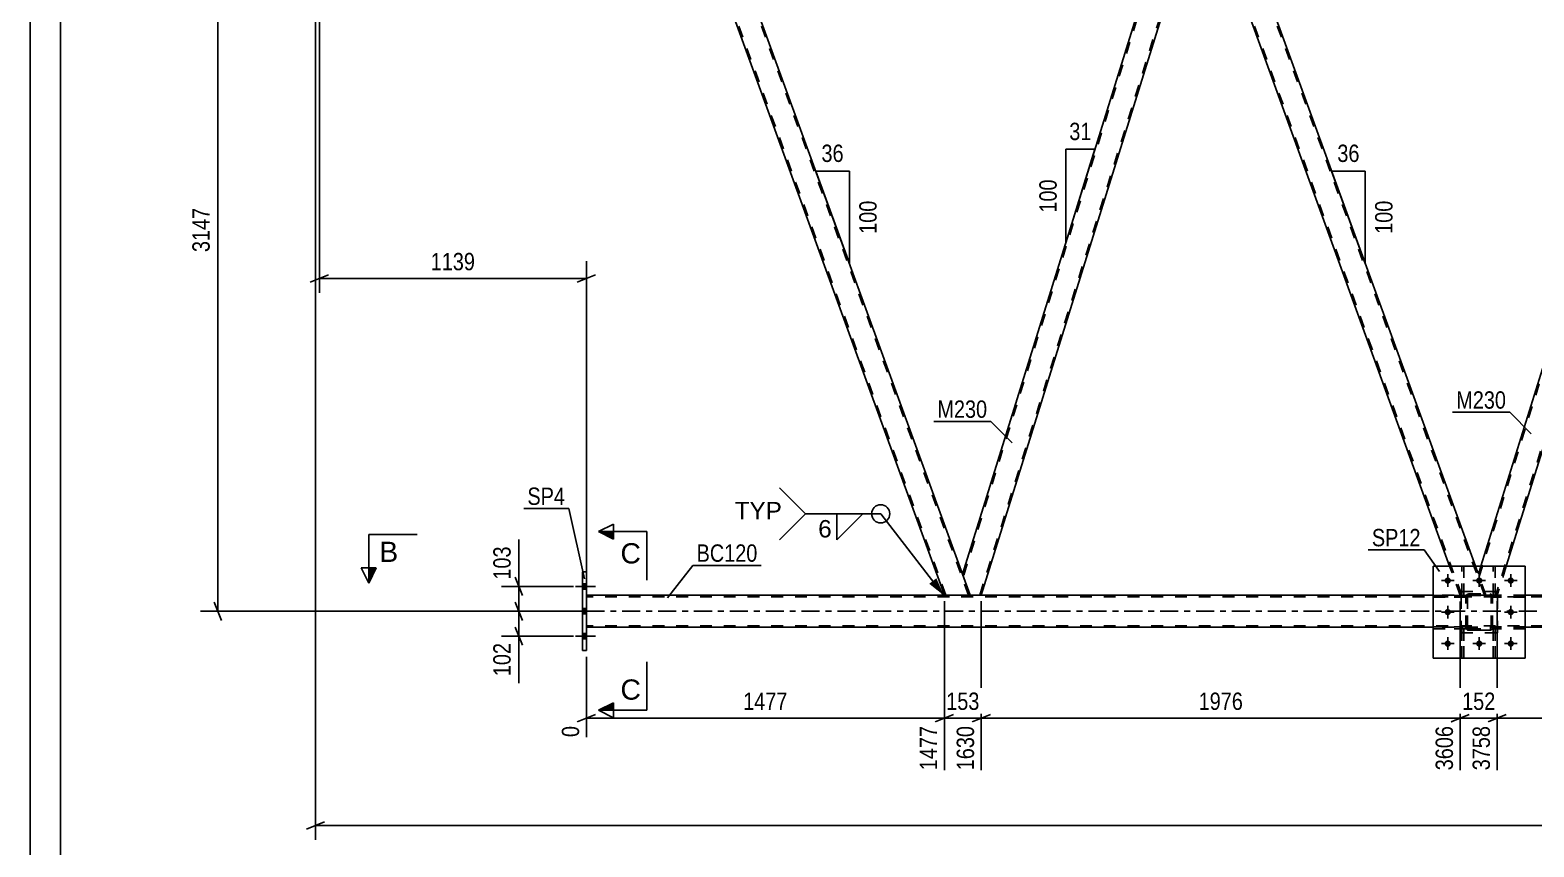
# Model space of a CAD drawing. Header units: millimetres. Extents: x 0 to 841, y 0 to 594.
# Drawn here: x 0 to 248.2, y 302.8 to 437.6 of the extents above; entities that cross this region are included whole.
import ezdxf

# ---------------------------------------------------------------- set-up
doc = ezdxf.new("R2010")
doc.units = ezdxf.units.MM
doc.linetypes.add('DXK_LINE_DOT2', pattern=[3.9198, 1.9599, -1.9599])
doc.linetypes.add('DXK_LINE_DOT3', pattern=[5.9187, 2.979, -0.9799, 0.9799, -0.9799])
doc.styles.add('Arial', font='ARIAL.TTF', dxfattribs={"height": 0.2})
doc.styles.add('Arial Narrow', font='ARIALN.TTF', dxfattribs={"height": 0.2})

# ---------------------------------------------------------------- blocks, each defined once
blk = doc.blocks.new('Unknown-405118308-1133')
at = {"color": 5, "linetype": 'Continuous'}
for p, q in [((0, 594), (0, 0)), ((5, 589), (5, 5))]:
    blk.add_line(p, q, dxfattribs=at)
blk = doc.blocks.new('Bolt-405118308-2838 - 2836')
at = {"color": 1, "linetype": 'Continuous'}
for p, q in [((233.97, 347.76), (233.97, 347.07)), ((239.17, 347.76), (239.17, 347.07)), ((244.37, 347.76), (244.37, 347.07)), ((232.93, 346.72), (233.62, 346.72)), ((233.97, 345.68), (233.97, 346.37)), ((235.01, 346.72), (234.31, 346.72)), ((238.13, 346.72), (238.82, 346.72)), ((239.17, 345.68), (239.17, 346.37)), ((240.21, 346.72), (239.51, 346.72)), ((243.33, 346.72), (244.02, 346.72)), ((244.37, 345.68), (244.37, 346.37)), ((245.41, 346.72), (244.71, 346.72)), ((233.97, 342.56), (233.97, 341.87)), ((244.37, 342.56), (244.37, 341.87)), ((232.93, 341.52), (233.62, 341.52)), ((233.97, 340.48), (233.97, 341.17)), ((235.01, 341.52), (234.31, 341.52)), ((243.33, 341.52), (244.02, 341.52)), ((244.37, 340.48), (244.37, 341.17)), ((245.41, 341.52), (244.71, 341.52)), ((232.93, 336.32), (233.62, 336.32)), ((233.97, 337.36), (233.97, 336.67)), ((233.97, 335.28), (233.97, 335.97)), ((235.01, 336.32), (234.31, 336.32)), ((238.13, 336.32), (238.82, 336.32)), ((239.17, 337.36), (239.17, 336.67)), ((239.17, 335.28), (239.17, 335.97)), ((240.21, 336.32), (239.51, 336.32)), ((243.33, 336.32), (244.02, 336.32)), ((244.37, 337.36), (244.37, 336.67)), ((244.37, 335.28), (244.37, 335.97)), ((245.41, 336.32), (244.71, 336.32))]:
    blk.add_line(p, q, dxfattribs=at)
blk = doc.blocks.new('Part-405118308-2967 - 2836')
at = {"color": 2, "linetype": 'Continuous'}
for p, q in [((91.17, 348.16), (91.17, 348.16)), ((91.17, 348.16), (91.81, 348.16)), ((91.17, 348.16), (91.17, 335.16)), ((91.81, 348.16), (91.81, 348.16)), ((91.81, 335.16), (91.81, 348.16)), ((91.17, 335.16), (91.17, 335.16)), ((91.17, 335.16), (91.81, 335.16)), ((91.81, 335.16), (91.81, 335.16))]:
    blk.add_line(p, q, dxfattribs=at)
at = {"color": 7, "linetype": 'DXK_LINE_DOT2'}
for p, q in [((91.17, 348.16), (91.81, 348.16)), ((91.17, 335.16), (91.81, 335.16))]:
    blk.add_line(p, q, dxfattribs=at)
blk = doc.blocks.new('Bolt-405118308-2841 - 2836')
at = {"linetype": 'Continuous'}
for points in [[(91.81, 345.32), (91.81, 346.2), (91.17, 346.2), (91.17, 345.32)], [(91.81, 345.32), (91.81, 346.2), (91.17, 346.2), (91.17, 345.32)], [(91.81, 345.32), (91.81, 346.2), (91.17, 346.2), (91.17, 345.32)], [(91.81, 341.22), (91.81, 342.1), (91.17, 342.1), (91.17, 341.22)], [(91.81, 341.22), (91.81, 342.1), (91.17, 342.1), (91.17, 341.22)], [(91.81, 337.12), (91.81, 338), (91.17, 338), (91.17, 337.12)], [(91.81, 337.12), (91.81, 338), (91.17, 338), (91.17, 337.12)], [(91.81, 337.12), (91.81, 338), (91.17, 338), (91.17, 337.12)]]:
    blk.add_hatch(color=1, dxfattribs=at).paths.add_polyline_path(points)
at = {"color": 1, "linetype": 'Continuous'}
for p, q in [((90.01, 345.76), (93.33, 345.76)), ((90.01, 345.76), (93.33, 345.76)), ((90.01, 345.76), (93.33, 345.76)), ((91.17, 346.2), (91.81, 346.2)), ((91.17, 346.2), (91.81, 346.2)), ((91.17, 346.2), (91.81, 346.2)), ((91.17, 345.32), (91.81, 345.32)), ((91.17, 345.32), (91.81, 345.32)), ((91.17, 345.32), (91.81, 345.32)), ((90.01, 341.66), (93.33, 341.66)), ((90.01, 341.66), (93.33, 341.66)), ((91.17, 342.1), (91.81, 342.1)), ((91.17, 342.1), (91.81, 342.1)), ((91.17, 341.22), (91.81, 341.22)), ((91.17, 341.22), (91.81, 341.22)), ((90.01, 337.56), (93.33, 337.56)), ((90.01, 337.56), (93.33, 337.56)), ((90.01, 337.56), (93.33, 337.56)), ((91.17, 338), (91.81, 338)), ((91.17, 338), (91.81, 338)), ((91.17, 338), (91.81, 338)), ((91.17, 337.12), (91.81, 337.12)), ((91.17, 337.12), (91.81, 337.12)), ((91.17, 337.12), (91.81, 337.12))]:
    blk.add_line(p, q, dxfattribs=at)
blk = doc.blocks.new('Part-405118308-2859 - 2836')
at = {"color": 7, "linetype": 'DXK_LINE_DOT2'}
for p, q in [((241.49, 333.92), (241.49, 338.76)), ((241.81, 338.76), (241.49, 338.76)), ((241.49, 338.16), (241.81, 338.16)), ((241.81, 338.76), (241.81, 333.92)), ((241.81, 333.92), (241.49, 333.92))]:
    blk.add_line(p, q, dxfattribs=at)
blk = doc.blocks.new('Part-405118308-2952 - 2836')
at = {"color": 7, "linetype": 'DXK_LINE_DOT2'}
for p, q in [((236.17, 338.12), (236.17, 344.92)), ((236.17, 344.92), (242.17, 344.92)), ((242.17, 338.12), (242.17, 344.92)), ((236.17, 338.12), (242.17, 338.12))]:
    blk.add_line(p, q, dxfattribs=at)
blk = doc.blocks.new('Bolt-405118308-2889 - 2836')
at = {"linetype": 'Continuous'}
for points in [[(234.49, 346.72, -1), (233.45, 346.72, -1)], [(239.69, 346.72, -1), (238.65, 346.72, -1)], [(244.89, 346.72, -1), (243.85, 346.72, -1)], [(234.49, 341.52, -1), (233.45, 341.52, -1)], [(244.89, 341.52, -1), (243.85, 341.52, -1)], [(234.49, 336.32, -1), (233.45, 336.32, -1)], [(239.69, 336.32, -1), (238.65, 336.32, -1)], [(244.89, 336.32, -1), (243.85, 336.32, -1)]]:
    blk.add_hatch(color=1, dxfattribs=at).paths.add_polyline_path(points)
at = {"color": 1, "linetype": 'Continuous'}
for p, q in [((233.97, 347.76), (233.97, 345.68)), ((239.17, 347.76), (239.17, 345.68)), ((244.37, 347.76), (244.37, 345.68)), ((235.01, 346.72), (232.93, 346.72)), ((240.21, 346.72), (238.13, 346.72)), ((245.41, 346.72), (243.33, 346.72)), ((233.97, 342.56), (233.97, 340.48)), ((244.37, 342.56), (244.37, 340.48)), ((235.01, 341.52), (232.93, 341.52)), ((245.41, 341.52), (243.33, 341.52)), ((235.01, 336.32), (232.93, 336.32)), ((233.97, 337.36), (233.97, 335.28)), ((240.21, 336.32), (238.13, 336.32)), ((239.17, 337.36), (239.17, 335.28)), ((245.41, 336.32), (243.33, 336.32)), ((244.37, 337.36), (244.37, 335.28))]:
    blk.add_line(p, q, dxfattribs=at)
blk = doc.blocks.new('Part-405118308-2894 - 2836')
at = {"color": 2, "linetype": 'Continuous'}
for p, q in [((231.57, 344.3), (91.81, 344.3)), ((486.98, 344.3), (246.77, 344.3)), ((231.57, 339.02), (91.81, 339.02)), ((486.98, 339.02), (246.77, 339.02))]:
    blk.add_line(p, q, dxfattribs=at)
at = {"color": 7, "linetype": 'DXK_LINE_DOT2'}
for p, q in [((91.81, 339.02), (91.81, 344.3)), ((771.05, 344.06), (91.81, 344.06)), ((246.77, 344.3), (231.57, 344.3)), ((771.05, 339.26), (91.81, 339.26)), ((246.77, 339.02), (231.57, 339.02))]:
    blk.add_line(p, q, dxfattribs=at)
at = {"color": 7, "linetype": 'DXK_LINE_DOT3'}
blk.add_line((91.81, 341.66), (771.05, 341.66), dxfattribs=at)
blk = doc.blocks.new('Part-405118308-2929 - 2836')
at = {"color": 7, "linetype": 'DXK_LINE_DOT2'}
for p, q in [((239.16, 347.4), (275.97, 465.52)), ((278.45, 461.64), (241.88, 344.3)), ((239.44, 349.12), (239.02, 347.77)), ((240.28, 344.3), (239.02, 347.77)), ((243.63, 349.12), (242.13, 344.3)), ((242.13, 344.3), (240.28, 344.3))]:
    blk.add_line(p, q, dxfattribs=at)
at = {"color": 2, "linetype": 'Continuous'}
for p, q in [((275.72, 465.52), (239.44, 349.12)), ((277.04, 465.52), (275.72, 465.52)), ((277.04, 465.52), (278.59, 461.27)), ((278.59, 461.27), (243.63, 349.12))]:
    blk.add_line(p, q, dxfattribs=at)
blk = doc.blocks.new('Part-405118308-2934 - 2836')
at = {"color": 2, "linetype": 'Continuous'}
for p, q in [((195.65, 465.52), (191.91, 465.52)), ((196.16, 465.52), (195.65, 465.52)), ((238.53, 349.12), (196.16, 465.52)), ((234.27, 349.12), (193.45, 461.27))]:
    blk.add_line(p, q, dxfattribs=at)
at = {"color": 7, "linetype": 'DXK_LINE_DOT2'}
for p, q in [((193.45, 461.27), (191.91, 465.52)), ((236.28, 344.3), (192.16, 465.52)), ((240.03, 344.3), (195.91, 465.52)), ((236.03, 344.3), (234.27, 349.12)), ((240.28, 344.3), (238.53, 349.12)), ((240.28, 344.3), (236.03, 344.3))]:
    blk.add_line(p, q, dxfattribs=at)
blk = doc.blocks.new('Part-405118308-2939 - 2836')
at = {"color": 2, "linetype": 'Continuous'}
for p, q in [((190.59, 465.52), (153.89, 347.77)), ((191.91, 465.52), (190.59, 465.52)), ((191.91, 465.52), (193.45, 461.27)), ((193.45, 461.27), (156.99, 344.3)), ((155.15, 344.3), (153.89, 347.77))]:
    blk.add_line(p, q, dxfattribs=at)
at = {"color": 7, "linetype": 'DXK_LINE_DOT2'}
for p, q in [((190.84, 465.52), (154.02, 347.4)), ((156.74, 344.3), (193.32, 461.64)), ((156.99, 344.3), (155.15, 344.3))]:
    blk.add_line(p, q, dxfattribs=at)
blk = doc.blocks.new('Part-405118308-3023 - 2836')
at = {"color": 7, "linetype": 'DXK_LINE_DOT2'}
for p, q in [((236.61, 338.76), (236.29, 338.76)), ((236.29, 338.76), (236.29, 333.92)), ((236.29, 338.16), (236.61, 338.16)), ((236.61, 333.92), (236.61, 338.76)), ((236.29, 333.92), (236.61, 333.92))]:
    blk.add_line(p, q, dxfattribs=at)
blk = doc.blocks.new('Part-405118308-3029 - 2836')
at = {"color": 2, "linetype": 'Continuous'}
for p, q in [((246.77, 349.12), (231.57, 349.12)), ((231.57, 333.92), (231.57, 349.12)), ((246.77, 333.92), (246.77, 349.12)), ((246.77, 333.92), (231.57, 333.92))]:
    blk.add_line(p, q, dxfattribs=at)
blk = doc.blocks.new('Part-405118308-3030 - 2836')
at = {"color": 7, "linetype": 'DXK_LINE_DOT2'}
for p, q in [((231.57, 349.12), (246.77, 349.12)), ((231.57, 349.12), (231.57, 333.92)), ((246.77, 349.12), (246.77, 333.92)), ((231.57, 333.92), (246.77, 333.92))]:
    blk.add_line(p, q, dxfattribs=at)
blk = doc.blocks.new('Part-405118308-3031 - 2836')
at = {"color": 7, "linetype": 'DXK_LINE_DOT2'}
for p, q in [((236.97, 344.04), (237, 344.23)), ((237, 344.23), (236.97, 344.04)), ((236.97, 339), (236.97, 344.04)), ((236.97, 344.04), (236.97, 344.04)), ((236.97, 339), (236.97, 344.04)), ((237.21, 344.04), (237.23, 344.13)), ((237.21, 344.04), (237.23, 344.13)), ((237.21, 339), (237.21, 344.04)), ((237.21, 344.04), (237.21, 344.04)), ((237.21, 344.04), (237.21, 339)), ((237.23, 344.13), (237.28, 344.21)), ((237.26, 344.49), (237.45, 344.52)), ((237.45, 344.52), (237.26, 344.49)), ((237.36, 344.26), (237.28, 344.21)), ((237.36, 344.26), (237.45, 344.28)), ((237.36, 344.26), (237.45, 344.28)), ((237.45, 344.52), (240.89, 344.52)), ((237.45, 344.52), (237.45, 344.52)), ((237.45, 344.52), (240.89, 344.52)), ((237.45, 344.28), (240.89, 344.28)), ((237.45, 344.28), (237.45, 344.28)), ((237.45, 344.28), (240.89, 344.28)), ((240.89, 344.52), (240.89, 344.52)), ((240.89, 344.52), (241.07, 344.49)), ((241.07, 344.49), (240.89, 344.52)), ((240.89, 344.28), (240.89, 344.28)), ((240.89, 344.28), (240.98, 344.26)), ((240.98, 344.26), (240.89, 344.28)), ((240.98, 344.26), (241.06, 344.21)), ((241.06, 344.21), (240.98, 344.26)), ((241.06, 344.21), (241.11, 344.13)), ((241.11, 344.13), (241.06, 344.21)), ((241.11, 344.13), (241.13, 344.04)), ((241.13, 344.04), (241.11, 344.13)), ((241.13, 339), (241.13, 344.04)), ((241.13, 344.04), (241.13, 344.04)), ((241.13, 339), (241.13, 344.04)), ((241.33, 344.23), (241.37, 344.04)), ((241.37, 344.04), (241.33, 344.23)), ((241.37, 339), (241.37, 344.04)), ((241.37, 344.04), (241.37, 344.04)), ((241.37, 339), (241.37, 344.04)), ((236.97, 339), (236.97, 339)), ((237, 338.82), (236.97, 339)), ((236.97, 339), (237, 338.82)), ((237.21, 339), (237.21, 339)), ((237.23, 338.91), (237.21, 339)), ((237.21, 339), (237.23, 338.91)), ((237.28, 338.83), (237.23, 338.91)), ((237.23, 338.91), (237.28, 338.83)), ((237.45, 338.52), (237.26, 338.56)), ((237.26, 338.56), (237.45, 338.52)), ((237.36, 338.78), (237.28, 338.83)), ((237.28, 338.83), (237.36, 338.78)), ((237.45, 338.76), (237.36, 338.78)), ((237.36, 338.78), (237.45, 338.76)), ((237.45, 338.76), (240.89, 338.76)), ((237.45, 338.76), (237.45, 338.76)), ((237.45, 338.76), (240.89, 338.76)), ((237.45, 338.52), (240.89, 338.52)), ((237.45, 338.52), (237.45, 338.52)), ((240.89, 338.52), (237.45, 338.52)), ((240.98, 338.78), (240.89, 338.76)), ((240.89, 338.76), (240.98, 338.78)), ((240.89, 338.76), (240.89, 338.76)), ((241.07, 338.56), (240.89, 338.52)), ((240.89, 338.52), (241.07, 338.56)), ((240.89, 338.52), (240.89, 338.52)), ((241.06, 338.83), (240.98, 338.78)), ((241.11, 338.91), (241.06, 338.83)), ((241.11, 338.91), (241.13, 339)), ((241.11, 338.91), (241.13, 339)), ((241.13, 339), (241.13, 339)), ((241.37, 339), (241.33, 338.82)), ((241.33, 338.82), (241.37, 339)), ((241.37, 339), (241.37, 339))]:
    blk.add_line(p, q, dxfattribs=at)
at = {"color": 7, "linetype": 'DXK_LINE_DOT3'}
blk.add_line((239.17, 341.52), (239.17, 341.52), dxfattribs=at)
at = {"color": 7, "linetype": 'DXK_LINE_DOT2'}
for centre, start, end in [((237.45, 344.04), 112.5, 157.5), ((237.45, 344.04), 112.5, 157.5), ((240.89, 344.04), 22.5, 67.5), ((240.89, 344.04), 22.5, 67.5), ((237.45, 339), 202.5, 247.5), ((237.45, 339), 202.5, 247.5), ((240.89, 339), 292.5, 337.5), ((240.89, 339), 292.5, 337.5)]:
    blk.add_arc(centre, 0.48, start, end, dxfattribs=at)
blk = doc.blocks.new('Part-405118308-3032 - 2836')
at = {"color": 7, "linetype": 'DXK_LINE_DOT2'}
for p, q in [((236.17, 338.12), (236.17, 344.92)), ((236.17, 344.92), (242.17, 344.92)), ((242.17, 338.12), (242.17, 344.92)), ((236.17, 338.12), (242.17, 338.12))]:
    blk.add_line(p, q, dxfattribs=at)
blk = doc.blocks.new('Part-405118308-3037 - 2836')
at = {"color": 2, "linetype": 'Continuous'}
for p, q in [((150.89, 344.3), (106.77, 465.52)), ((110.52, 465.52), (106.77, 465.52)), ((111.03, 465.52), (110.52, 465.52)), ((153.89, 347.77), (111.03, 465.52))]:
    blk.add_line(p, q, dxfattribs=at)
at = {"color": 7, "linetype": 'DXK_LINE_DOT2'}
for p, q in [((151.15, 344.3), (107.03, 465.52)), ((154.89, 344.3), (110.77, 465.52)), ((155.15, 344.3), (153.89, 347.77)), ((155.15, 344.3), (150.89, 344.3))]:
    blk.add_line(p, q, dxfattribs=at)
blk = doc.blocks.new('Part-405118308-3097 - 2836')
at = {"color": 7, "linetype": 'DXK_LINE_DOT2'}
for p, q in [((241.49, 344.28), (241.49, 349.12)), ((241.81, 349.12), (241.49, 349.12)), ((241.81, 344.28), (241.81, 349.12)), ((241.49, 344.88), (241.81, 344.88)), ((241.81, 344.28), (241.49, 344.28))]:
    blk.add_line(p, q, dxfattribs=at)
blk = doc.blocks.new('Part-405118308-3050 - 2836')
at = {"color": 7, "linetype": 'DXK_LINE_DOT2'}
for p, q in [((236.97, 344.04), (237, 344.23)), ((237, 344.23), (236.97, 344.04)), ((236.97, 339), (236.97, 344.04)), ((236.97, 344.04), (236.97, 344.04)), ((236.97, 339), (236.97, 344.04)), ((237.21, 344.04), (237.23, 344.13)), ((237.21, 344.04), (237.23, 344.13)), ((237.21, 339), (237.21, 344.04)), ((237.21, 344.04), (237.21, 344.04)), ((237.21, 344.04), (237.21, 339)), ((237.23, 344.13), (237.28, 344.21)), ((237.26, 344.49), (237.45, 344.52)), ((237.45, 344.52), (237.26, 344.49)), ((237.36, 344.26), (237.28, 344.21)), ((237.36, 344.26), (237.45, 344.28)), ((237.36, 344.26), (237.45, 344.28)), ((237.45, 344.52), (240.89, 344.52)), ((237.45, 344.52), (237.45, 344.52)), ((237.45, 344.52), (240.89, 344.52)), ((237.45, 344.28), (240.89, 344.28)), ((237.45, 344.28), (237.45, 344.28)), ((237.45, 344.28), (240.89, 344.28)), ((240.89, 344.52), (240.89, 344.52)), ((240.89, 344.52), (241.07, 344.49)), ((241.07, 344.49), (240.89, 344.52)), ((240.89, 344.28), (240.89, 344.28)), ((240.89, 344.28), (240.98, 344.26)), ((240.98, 344.26), (240.89, 344.28)), ((240.98, 344.26), (241.06, 344.21)), ((241.06, 344.21), (240.98, 344.26)), ((241.06, 344.21), (241.11, 344.13)), ((241.11, 344.13), (241.06, 344.21)), ((241.11, 344.13), (241.13, 344.04)), ((241.13, 344.04), (241.11, 344.13)), ((241.13, 339), (241.13, 344.04)), ((241.13, 344.04), (241.13, 344.04)), ((241.13, 339), (241.13, 344.04)), ((241.33, 344.23), (241.37, 344.04)), ((241.37, 344.04), (241.33, 344.23)), ((241.37, 339), (241.37, 344.04)), ((241.37, 344.04), (241.37, 344.04)), ((241.37, 339), (241.37, 344.04)), ((236.97, 339), (236.97, 339)), ((237, 338.82), (236.97, 339)), ((236.97, 339), (237, 338.82)), ((237.21, 339), (237.21, 339)), ((237.23, 338.91), (237.21, 339)), ((237.21, 339), (237.23, 338.91)), ((237.28, 338.83), (237.23, 338.91)), ((237.23, 338.91), (237.28, 338.83)), ((237.45, 338.52), (237.26, 338.56)), ((237.26, 338.56), (237.45, 338.52)), ((237.36, 338.78), (237.28, 338.83)), ((237.28, 338.83), (237.36, 338.78)), ((237.45, 338.76), (237.36, 338.78)), ((237.36, 338.78), (237.45, 338.76)), ((237.45, 338.76), (240.89, 338.76)), ((237.45, 338.76), (237.45, 338.76)), ((237.45, 338.76), (240.89, 338.76)), ((237.45, 338.52), (240.89, 338.52)), ((237.45, 338.52), (237.45, 338.52)), ((240.89, 338.52), (237.45, 338.52)), ((240.98, 338.78), (240.89, 338.76)), ((240.89, 338.76), (240.98, 338.78)), ((240.89, 338.76), (240.89, 338.76)), ((241.07, 338.56), (240.89, 338.52)), ((240.89, 338.52), (241.07, 338.56)), ((240.89, 338.52), (240.89, 338.52)), ((241.06, 338.83), (240.98, 338.78)), ((241.11, 338.91), (241.06, 338.83)), ((241.11, 338.91), (241.13, 339)), ((241.11, 338.91), (241.13, 339)), ((241.13, 339), (241.13, 339)), ((241.37, 339), (241.33, 338.82)), ((241.33, 338.82), (241.37, 339)), ((241.37, 339), (241.37, 339))]:
    blk.add_line(p, q, dxfattribs=at)
at = {"color": 7, "linetype": 'DXK_LINE_DOT3'}
blk.add_line((239.17, 341.52), (239.17, 341.52), dxfattribs=at)
at = {"color": 7, "linetype": 'DXK_LINE_DOT2'}
for centre, start, end in [((237.45, 344.04), 112.5, 157.5), ((237.45, 344.04), 112.5, 157.5), ((240.89, 344.04), 22.5, 67.5), ((240.89, 344.04), 22.5, 67.5), ((237.45, 339), 202.5, 247.5), ((237.45, 339), 202.5, 247.5), ((240.89, 339), 292.5, 337.5), ((240.89, 339), 292.5, 337.5)]:
    blk.add_arc(centre, 0.48, start, end, dxfattribs=at)
blk = doc.blocks.new('Part-405118308-3053 - 2836')
at = {"color": 7, "linetype": 'DXK_LINE_DOT2'}
for p, q in [((231.57, 343.96), (231.57, 344.28)), ((231.57, 344.28), (236.97, 344.28)), ((236.97, 343.96), (231.57, 343.96)), ((236.37, 343.96), (236.37, 344.28)), ((236.97, 344.28), (236.37, 344.28)), ((236.37, 343.96), (236.97, 343.96)), ((236.97, 343.96), (236.97, 344.28))]:
    blk.add_line(p, q, dxfattribs=at)
blk = doc.blocks.new('Part-405118308-3054 - 2836')
at = {"color": 7, "linetype": 'DXK_LINE_DOT2'}
for p, q in [((231.57, 338.76), (231.57, 339.08)), ((231.57, 339.08), (236.97, 339.08)), ((236.97, 338.76), (231.57, 338.76)), ((236.37, 338.76), (236.37, 339.08)), ((236.97, 339.08), (236.37, 339.08)), ((236.37, 338.76), (236.97, 338.76)), ((236.97, 338.76), (236.97, 339.08))]:
    blk.add_line(p, q, dxfattribs=at)
blk = doc.blocks.new('Part-405118308-3057 - 2836')
at = {"color": 7, "linetype": 'DXK_LINE_DOT2'}
for p, q in [((241.49, 344.28), (241.49, 349.12)), ((241.49, 349.12), (241.81, 349.12)), ((241.81, 349.12), (241.81, 344.28)), ((241.49, 344.88), (241.81, 344.88)), ((241.81, 344.28), (241.49, 344.28))]:
    blk.add_line(p, q, dxfattribs=at)
blk = doc.blocks.new('Part-405118308-3103 - 2836')
at = {"color": 7, "linetype": 'DXK_LINE_DOT2'}
for p, q in [((241.81, 338.76), (241.49, 338.76)), ((241.49, 338.76), (241.49, 333.92)), ((241.49, 338.16), (241.81, 338.16)), ((241.81, 333.92), (241.81, 338.76)), ((241.49, 333.92), (241.81, 333.92))]:
    blk.add_line(p, q, dxfattribs=at)
blk = doc.blocks.new('Part-405118308-3067 - 2836')
at = {"color": 7, "linetype": 'DXK_LINE_DOT2'}
for p, q in [((241.37, 343.96), (241.37, 344.28)), ((241.37, 344.28), (241.97, 344.28)), ((246.77, 344.28), (241.37, 344.28)), ((241.37, 343.96), (241.97, 343.96)), ((246.77, 343.96), (241.37, 343.96)), ((241.97, 343.96), (241.97, 344.28)), ((246.77, 343.96), (246.77, 344.28))]:
    blk.add_line(p, q, dxfattribs=at)
blk = doc.blocks.new('Part-405118308-3073 - 2836')
at = {"color": 7, "linetype": 'DXK_LINE_DOT2'}
for p, q in [((241.37, 344.28), (241.97, 344.28)), ((246.77, 344.28), (241.37, 344.28)), ((241.37, 344.28), (241.37, 343.96)), ((241.37, 343.96), (241.97, 343.96)), ((246.77, 343.96), (241.37, 343.96)), ((241.97, 343.96), (241.97, 344.28)), ((246.77, 344.28), (246.77, 343.96))]:
    blk.add_line(p, q, dxfattribs=at)
blk = doc.blocks.new('Part-405118308-3076 - 2836')
at = {"color": 7, "linetype": 'DXK_LINE_DOT2'}
for p, q in [((241.37, 339.08), (241.97, 339.08)), ((246.77, 339.08), (241.37, 339.08)), ((241.37, 339.08), (241.37, 338.76)), ((241.37, 338.76), (241.97, 338.76)), ((246.77, 338.76), (241.37, 338.76)), ((241.97, 338.76), (241.97, 339.08)), ((246.77, 339.08), (246.77, 338.76))]:
    blk.add_line(p, q, dxfattribs=at)
blk = doc.blocks.new('Part-405118308-3088 - 2836')
at = {"color": 7, "linetype": 'DXK_LINE_DOT2'}
for p, q in [((241.37, 338.76), (241.37, 339.08)), ((241.37, 339.08), (241.97, 339.08)), ((246.77, 339.08), (241.37, 339.08)), ((241.37, 338.76), (241.97, 338.76)), ((246.77, 338.76), (241.37, 338.76)), ((241.97, 338.76), (241.97, 339.08)), ((246.77, 338.76), (246.77, 339.08))]:
    blk.add_line(p, q, dxfattribs=at)
blk = doc.blocks.new('Part-405118308-3091 - 2836')
at = {"color": 7, "linetype": 'DXK_LINE_DOT2'}
for p, q in [((236.97, 344.28), (231.57, 344.28)), ((231.57, 344.28), (231.57, 343.96)), ((231.57, 343.96), (236.97, 343.96)), ((236.37, 344.28), (236.97, 344.28)), ((236.37, 343.96), (236.37, 344.28)), ((236.37, 343.96), (236.97, 343.96)), ((236.97, 343.96), (236.97, 344.28))]:
    blk.add_line(p, q, dxfattribs=at)
blk = doc.blocks.new('Part-405118308-3094 - 2836')
at = {"color": 7, "linetype": 'DXK_LINE_DOT2'}
for p, q in [((236.97, 339.08), (231.57, 339.08)), ((231.57, 339.08), (231.57, 338.76)), ((231.57, 338.76), (236.97, 338.76)), ((236.37, 339.08), (236.97, 339.08)), ((236.37, 338.76), (236.37, 339.08)), ((236.37, 338.76), (236.97, 338.76)), ((236.97, 338.76), (236.97, 339.08))]:
    blk.add_line(p, q, dxfattribs=at)
blk = doc.blocks.new('Part-405118308-3104 - 2836')
at = {"color": 7, "linetype": 'DXK_LINE_DOT2'}
for p, q in [((236.29, 344.28), (236.29, 349.12)), ((236.61, 349.12), (236.29, 349.12)), ((236.61, 344.28), (236.61, 349.12)), ((236.29, 344.88), (236.61, 344.88)), ((236.61, 344.28), (236.29, 344.28))]:
    blk.add_line(p, q, dxfattribs=at)
blk = doc.blocks.new('Part-405118308-3114 - 2836')
at = {"color": 7, "linetype": 'DXK_LINE_DOT2'}
for p, q in [((236.29, 333.92), (236.29, 338.76)), ((236.61, 338.76), (236.29, 338.76)), ((236.29, 338.16), (236.61, 338.16)), ((236.61, 338.76), (236.61, 333.92)), ((236.61, 333.92), (236.29, 333.92))]:
    blk.add_line(p, q, dxfattribs=at)
blk = doc.blocks.new('Part-405118308-3120 - 2836')
at = {"color": 7, "linetype": 'DXK_LINE_DOT2'}
for p, q in [((236.29, 344.28), (236.29, 349.12)), ((236.29, 349.12), (236.61, 349.12)), ((236.61, 349.12), (236.61, 344.28)), ((236.29, 344.88), (236.61, 344.88)), ((236.61, 344.28), (236.29, 344.28))]:
    blk.add_line(p, q, dxfattribs=at)
blk = doc.blocks.new('StraightDimension-405118308-29706 - 2836')
at = {"color": 7, "linetype": 'Continuous'}
for p, q in [((156.99, 343.3), (156.99, 315.42)), ((236.03, 343.28), (236.03, 315.42)), ((158.49, 324.63), (155.49, 323.43)), ((156.99, 324.03), (236.03, 324.03)), ((234.53, 323.43), (237.53, 324.63))]:
    blk.add_line(p, q, dxfattribs=at)
at = {"color": 0}
blk.add_wipeout([(200.77, 324.78), (200.77, 328.98), (192.26, 328.98), (192.26, 324.78)], dxfattribs=at)
at = {"color": 0, "linetype": 'Continuous'}
blk.add_wipeout([(235.43, 323.33), (231.23, 323.33), (231.23, 314.82), (235.43, 314.82)], dxfattribs=at)
at = {"color": 3, "style": 'Arial Narrow'}
blk.add_text('1976', height=2.863, dxfattribs=at).set_placement((192.86, 325.38))
at = {"color": 3, "linetype": 'Continuous', "style": 'Arial Narrow'}
blk.add_text('3606', height=2.863, rotation=90.0002, dxfattribs=at).set_placement((234.83, 315.42))
blk = doc.blocks.new('StraightDimension-405118308-29704 - 2836')
at = {"color": 7, "linetype": 'Continuous'}
for p, q in [((242.13, 343.3), (242.13, 315.42)), ((321.16, 343.3), (321.16, 315.42)), ((243.63, 324.63), (240.63, 323.43)), ((242.13, 324.03), (321.16, 324.03)), ((319.66, 323.43), (322.66, 324.63))]:
    blk.add_line(p, q, dxfattribs=at)
at = {"color": 0}
blk.add_wipeout([(285.9, 324.78), (285.9, 328.98), (277.39, 328.98), (277.39, 324.78)], dxfattribs=at)
at = {"color": 0, "linetype": 'Continuous'}
blk.add_wipeout([(320.56, 323.33), (316.36, 323.33), (316.36, 314.82), (320.56, 314.82)], dxfattribs=at)
at = {"color": 3, "style": 'Arial Narrow'}
blk.add_text('1976', height=2.863, dxfattribs=at).set_placement((277.99, 325.38))
at = {"color": 3, "linetype": 'Continuous', "style": 'Arial Narrow'}
blk.add_text('5734', height=2.863, rotation=90.0002, dxfattribs=at).set_placement((319.96, 315.42))
blk = doc.blocks.new('StraightDimension-405118308-3193 - 2836')
at = {"color": 7, "linetype": 'Continuous'}
for p, q in [((46.11, 467.52), (28.14, 467.52)), ((31.59, 466.02), (30.39, 469.02)), ((30.99, 341.66), (30.99, 467.52)), ((30.39, 343.16), (31.59, 340.16)), ((90.17, 341.66), (28.14, 341.66))]:
    blk.add_line(p, q, dxfattribs=at)
at = {"color": 0}
blk.add_wipeout([(30.24, 408.84), (26.04, 408.84), (26.04, 400.33), (30.24, 400.33)], dxfattribs=at)
at = {"color": 3, "style": 'Arial Narrow'}
blk.add_text('3147', height=2.863, rotation=90.0002, dxfattribs=at).set_placement((29.64, 400.93))
blk = doc.blocks.new('StraightDimension-405118308-3124 - 2836')
at = {"color": 7, "linetype": 'Continuous'}
for p, q in [((47.75, 464.52), (47.75, 394.18)), ((49.25, 397.18), (46.25, 395.98)), ((90.31, 395.98), (93.31, 397.18)), ((91.81, 345.3), (91.81, 399.43)), ((47.75, 396.58), (91.81, 396.58))]:
    blk.add_line(p, q, dxfattribs=at)
at = {"color": 0}
blk.add_wipeout([(74.04, 397.33), (74.04, 401.53), (65.52, 401.53), (65.52, 397.33)], dxfattribs=at)
at = {"color": 3, "style": 'Arial Narrow'}
blk.add_text('1139', height=2.863, dxfattribs=at).set_placement((66.12, 397.93))
blk = doc.blocks.new('StraightDimension-405118308-22013 - 2836')
at = {"color": 7, "linetype": 'Continuous'}
for p, q in [((47.11, 460.02), (47.11, 303.92)), ((48.61, 306.92), (45.61, 305.72)), ((47.11, 306.32), (780.31, 306.32))]:
    blk.add_line(p, q, dxfattribs=at)
blk = doc.blocks.new('AngleDimension-405118308-23448 - 2836')
at = {"color": 7, "linetype": 'Continuous'}
for p, q in [((131.37, 409.63), (129.67, 414.3)), ((135.21, 414.3), (129.67, 414.3)), ((135.21, 399.07), (129.67, 414.3)), ((135.21, 399.07), (135.21, 414.3))]:
    blk.add_line(p, q, dxfattribs=at)
at = {"color": 0}
for points in [[(134.87, 415.2), (134.87, 419.4), (130.01, 419.4), (130.01, 415.2)], [(140.31, 410.03), (136.11, 410.03), (136.11, 403.34), (140.31, 403.34)]]:
    blk.add_wipeout(points, dxfattribs=at)
at = {"color": 3, "style": 'Arial Narrow'}
blk.add_text('36', height=2.863, dxfattribs=at).set_placement((130.61, 415.8))
blk.add_text('100', height=2.863, rotation=90.0002, dxfattribs=at).set_placement((139.71, 403.94))
blk = doc.blocks.new('AngleDimension-405118308-23462 - 2836')
at = {"color": 7, "linetype": 'Continuous'}
for p, q in [((170.93, 417.91), (175.75, 417.91)), ((170.93, 402.45), (175.75, 417.91)), ((170.93, 402.45), (170.93, 417.91)), ((173.49, 410.67), (175.75, 417.91))]:
    blk.add_line(p, q, dxfattribs=at)
at = {"color": 0}
for points in [[(175.77, 418.81), (175.77, 423.01), (170.91, 423.01), (170.91, 418.81)], [(170.03, 413.52), (165.83, 413.52), (165.83, 406.84), (170.03, 406.84)]]:
    blk.add_wipeout(points, dxfattribs=at)
at = {"color": 3, "style": 'Arial Narrow'}
blk.add_text('31', height=2.863, dxfattribs=at).set_placement((171.51, 419.41))
blk.add_text('100', height=2.863, rotation=90.0002, dxfattribs=at).set_placement((169.43, 407.44))
blk = doc.blocks.new('AngleDimension-405118308-23475 - 2836')
at = {"color": 7, "linetype": 'Continuous'}
for p, q in [((216.5, 409.63), (214.81, 414.3)), ((220.35, 414.3), (214.81, 414.3)), ((220.35, 399.07), (214.81, 414.3)), ((220.35, 399.07), (220.35, 414.3))]:
    blk.add_line(p, q, dxfattribs=at)
at = {"color": 0}
for points in [[(220.01, 415.2), (220.01, 419.4), (215.15, 419.4), (215.15, 415.2)], [(225.45, 410.03), (221.25, 410.03), (221.25, 403.34), (225.45, 403.34)]]:
    blk.add_wipeout(points, dxfattribs=at)
at = {"color": 3, "style": 'Arial Narrow'}
blk.add_text('36', height=2.863, dxfattribs=at).set_placement((215.75, 415.8))
blk.add_text('100', height=2.863, rotation=90.0002, dxfattribs=at).set_placement((224.85, 403.94))
blk = doc.blocks.new('StraightDimension-405118308-29705 - 2836')
at = {"color": 7, "linetype": 'Continuous'}
for p, q in [((236.03, 343.28), (236.03, 315.42)), ((242.13, 343.3), (242.13, 315.42)), ((234.53, 323.43), (237.53, 324.63)), ((236.03, 324.03), (242.13, 324.03)), ((243.63, 324.63), (240.63, 323.43))]:
    blk.add_line(p, q, dxfattribs=at)
at = {"color": 0}
blk.add_wipeout([(242.42, 324.78), (242.42, 328.98), (235.74, 328.98), (235.74, 324.78)], dxfattribs=at)
at = {"color": 0, "linetype": 'Continuous'}
blk.add_wipeout([(241.53, 323.33), (237.33, 323.33), (237.33, 314.82), (241.53, 314.82)], dxfattribs=at)
at = {"color": 3, "style": 'Arial Narrow'}
blk.add_text('152', height=2.863, dxfattribs=at).set_placement((236.34, 325.38))
at = {"color": 3, "linetype": 'Continuous', "style": 'Arial Narrow'}
blk.add_text('3758', height=2.863, rotation=90.0002, dxfattribs=at).set_placement((240.93, 315.42))
blk = doc.blocks.new('StraightDimension-405118308-29707 - 2836')
at = {"color": 7, "linetype": 'Continuous'}
for p, q in [((150.89, 343.3), (150.89, 315.42)), ((156.99, 343.3), (156.99, 315.42)), ((149.39, 323.43), (152.39, 324.63)), ((150.89, 324.03), (156.99, 324.03)), ((158.49, 324.63), (155.49, 323.43))]:
    blk.add_line(p, q, dxfattribs=at)
at = {"color": 0}
blk.add_wipeout([(157.29, 324.78), (157.29, 328.98), (150.6, 328.98), (150.6, 324.78)], dxfattribs=at)
at = {"color": 0, "linetype": 'Continuous'}
blk.add_wipeout([(156.39, 323.33), (152.19, 323.33), (152.19, 314.82), (156.39, 314.82)], dxfattribs=at)
at = {"color": 3, "style": 'Arial Narrow'}
blk.add_text('153', height=2.863, dxfattribs=at).set_placement((151.2, 325.38))
at = {"color": 3, "linetype": 'Continuous', "style": 'Arial Narrow'}
blk.add_text('1630', height=2.863, rotation=90.0002, dxfattribs=at).set_placement((155.79, 315.42))
blk = doc.blocks.new('StraightDimension-405118308-29708 - 2836')
at = {"color": 7, "linetype": 'Continuous'}
for p, q in [((150.89, 343.3), (150.89, 315.42)), ((91.81, 334.16), (91.81, 320.9)), ((93.31, 324.63), (90.31, 323.43)), ((91.81, 324.03), (150.89, 324.03)), ((149.39, 323.43), (152.39, 324.63))]:
    blk.add_line(p, q, dxfattribs=at)
at = {"color": 0}
blk.add_wipeout([(125.61, 324.78), (125.61, 328.98), (117.09, 328.98), (117.09, 324.78)], dxfattribs=at)
at = {"color": 0, "linetype": 'Continuous'}
for points in [[(91.21, 323.33), (87.01, 323.33), (87.01, 320.3), (91.21, 320.3)], [(150.29, 323.33), (146.09, 323.33), (146.09, 314.82), (150.29, 314.82)]]:
    blk.add_wipeout(points, dxfattribs=at)
at = {"color": 3, "style": 'Arial Narrow'}
blk.add_text('1477', height=2.863, dxfattribs=at).set_placement((117.69, 325.38))
at = {"color": 3, "linetype": 'Continuous', "style": 'Arial Narrow'}
for s, height, p in [('0', 2.86, (90.61, 320.9)), ('1477', 2.863, (149.69, 315.42))]:
    blk.add_text(s, height=height, rotation=90.0002, dxfattribs=at).set_placement(p)
blk = doc.blocks.new('StraightDimension-405118308-30300 - 2836')
at = {"color": 7, "linetype": 'Continuous'}
for p, q in [((89.66, 345.76), (77.81, 345.76)), ((80.06, 347.26), (81.26, 344.26)), ((80.66, 341.66), (80.66, 345.76)), ((81.26, 340.16), (80.06, 343.16)), ((89.66, 341.66), (77.81, 341.66))]:
    blk.add_line(p, q, dxfattribs=at)
at = {"color": 0}
blk.add_wipeout([(79.9, 352.97), (75.7, 352.97), (75.7, 346.28), (79.9, 346.28)], dxfattribs=at)
at = {"color": 7, "linetype": 'Continuous'}
blk.add_line((80.66, 345.76), (80.66, 353.49), dxfattribs=at)
blk.add_line((80.66, 345.76), (80.66, 353.49), dxfattribs=at)
at = {"color": 3, "style": 'Arial Narrow'}
blk.add_text('103', height=2.863, rotation=90.0002, dxfattribs=at).set_placement((79.31, 346.88))
blk = doc.blocks.new('StraightDimension-405118308-30301 - 2836')
at = {"color": 7, "linetype": 'Continuous'}
for p, q in [((80.06, 343.16), (81.26, 340.16)), ((89.66, 341.66), (77.81, 341.66)), ((80.66, 337.56), (80.66, 341.66)), ((89.66, 337.56), (77.81, 337.56)), ((81.26, 336.06), (80.06, 339.06))]:
    blk.add_line(p, q, dxfattribs=at)
at = {"color": 0}
blk.add_wipeout([(79.9, 337.03), (75.7, 337.03), (75.7, 330.35), (79.9, 330.35)], dxfattribs=at)
at = {"color": 7, "linetype": 'Continuous'}
blk.add_line((80.66, 337.56), (80.66, 329.82), dxfattribs=at)
blk.add_line((80.66, 337.56), (80.66, 329.82), dxfattribs=at)
at = {"color": 3, "style": 'Arial Narrow'}
blk.add_text('102', height=2.863, rotation=90.0002, dxfattribs=at).set_placement((79.31, 330.95))
blk = doc.blocks.new('Mark-405118308-2890 - 2836')
at = {"color": 0}
blk.add_wipeout([(120.05, 349.83), (120.05, 352.83), (110, 352.83), (110, 349.83)], dxfattribs=at)
blk.add_wipeout([(120.05, 349.83), (120.05, 352.83), (110, 352.83), (110, 349.83)], dxfattribs=at)
at = {"color": 30, "linetype": 'Continuous'}
for p, q in [((105.2, 343.88), (109.4, 349.23)), ((109.4, 349.23), (120.65, 349.23))]:
    blk.add_line(p, q, dxfattribs=at)
at = {"color": 3, "style": 'Arial Narrow'}
blk.add_text('BC120', height=2.863, dxfattribs=at).set_placement((110, 349.83))
blk = doc.blocks.new('Mark-405118308-2963 - 2836')
at = {"color": 0}
blk.add_wipeout([(88.29, 359.21), (88.29, 362.21), (82.08, 362.21), (82.08, 359.21)], dxfattribs=at)
blk.add_wipeout([(88.29, 359.21), (88.29, 362.21), (82.08, 362.21), (82.08, 359.21)], dxfattribs=at)
at = {"color": 30, "linetype": 'Continuous'}
for p in [(81.48, 358.61), (91.52, 347.03)]:
    blk.add_line(p, (88.89, 358.61), dxfattribs=at)
at = {"color": 3, "style": 'Arial Narrow'}
blk.add_text('SP4', height=2.863, dxfattribs=at).set_placement((82.08, 359.21))
blk = doc.blocks.new('WeldMark-405118308-4078 - 2836')
at = {"linetype": 'Continuous'}
blk.add_hatch(color=30, dxfattribs=at).paths.add_polyline_path([(149.57, 347.1), (150.82, 344.27), (148.39, 346.19)])
at = {"color": 3, "linetype": 'Continuous'}
for q in [(123.68, 362.03), (123.68, 353.46)]:
    blk.add_line((127.97, 357.74), q, dxfattribs=at)
at = {"color": 30, "linetype": 'Continuous'}
blk.add_line((150.82, 344.27), (140.39, 357.74), dxfattribs=at)
at = {"color": 3, "linetype": 'Continuous'}
for start, end in [(90, 270), (270, 90)]:
    blk.add_arc((140.39, 357.74), 1.5, start, end, dxfattribs=at)
at = {"color": 0}
blk.add_wipeout([(132.49, 353.64), (132.49, 357.04), (129.87, 357.04), (129.87, 353.64)], dxfattribs=at)
at = {"color": 30, "linetype": 'Continuous'}
blk.add_line((127.97, 357.74), (140.39, 357.74), dxfattribs=at)
at = {"color": 3, "linetype": 'Continuous'}
for p, q in [((133.15, 357.74), (137.43, 357.74)), ((137.43, 357.74), (133.15, 353.46)), ((133.15, 353.46), (133.15, 357.74))]:
    blk.add_line(p, q, dxfattribs=at)
at = {"color": 3, "style": 'Arial'}
blk.add_text('6', height=2.87, dxfattribs=at).set_placement((130.07, 353.84))
at = {"color": 0, "linetype": 'Continuous'}
blk.add_wipeout([(124.07, 356.84), (124.07, 359.84), (116.29, 359.84), (116.29, 356.84)], dxfattribs=at)
blk.add_wipeout([(124.07, 356.84), (124.07, 359.84), (116.29, 359.84), (116.29, 356.84)], dxfattribs=at)
at = {"color": 3, "linetype": 'Continuous', "style": 'Arial'}
blk.add_text('TYP', height=2.865, dxfattribs=at).set_placement((116.29, 356.84))
blk = doc.blocks.new('Mark-405118308-3025 - 2836')
at = {"color": 0}
blk.add_wipeout([(229.49, 352.38), (229.49, 355.38), (221.45, 355.38), (221.45, 352.38)], dxfattribs=at)
blk.add_wipeout([(229.49, 352.38), (229.49, 355.38), (221.45, 355.38), (221.45, 352.38)], dxfattribs=at)
at = {"color": 30, "linetype": 'Continuous'}
for p in [(220.85, 351.78), (232.62, 348.2)]:
    blk.add_line(p, (230.09, 351.78), dxfattribs=at)
at = {"color": 3, "style": 'Arial Narrow'}
blk.add_text('SP12', height=2.863, dxfattribs=at).set_placement((221.45, 352.38))
blk = doc.blocks.new('SectionMark-405118308-4052 - 2836')
at = {"color": 6, "linetype": 'Continuous'}
for p, q in [((55.89, 354.3), (55.89, 346.3)), ((55.89, 346.3), (54.64, 348.8))]:
    blk.add_line(p, q, dxfattribs=at)
at = {"color": 0, "linetype": 'Continuous'}
blk.add_wipeout([(60.75, 349.8), (60.75, 353.3), (57.64, 353.3), (57.64, 349.8)], dxfattribs=at)
at = {"linetype": 'Continuous'}
blk.add_hatch(color=6, dxfattribs=at).paths.add_polyline_path([(55.89, 348.8), (57.14, 348.8), (55.89, 346.3)])
at = {"color": 6, "linetype": 'Continuous'}
for p, q in [((55.89, 354.3), (63.89, 354.3)), ((57.14, 348.8), (54.64, 348.8)), ((55.89, 346.3), (57.14, 348.8))]:
    blk.add_line(p, q, dxfattribs=at)
at = {"color": 3, "linetype": 'Continuous', "style": 'Arial'}
blk.add_text('B', height=3.34, dxfattribs=at).set_placement((57.64, 349.8))
blk = doc.blocks.new('SectionMark-405118308-4054 - 2836')
at = {"color": 6, "linetype": 'Continuous'}
for p, q in [((93.81, 354.8), (96.31, 356.05)), ((101.81, 354.8), (93.81, 354.8)), ((101.81, 325.32), (93.81, 325.32)), ((96.31, 324.07), (93.81, 325.32))]:
    blk.add_line(p, q, dxfattribs=at)
at = {"color": 0, "linetype": 'Continuous'}
for points in [[(100.81, 349.55), (100.81, 353.05), (97.44, 353.05), (97.44, 349.55)], [(100.81, 327.07), (100.81, 330.57), (97.44, 330.57), (97.44, 327.07)]]:
    blk.add_wipeout(points, dxfattribs=at)
at = {"linetype": 'Continuous'}
for points in [[(96.31, 354.8), (96.31, 353.55), (93.81, 354.8)], [(96.31, 326.57), (96.31, 325.32), (93.81, 325.32)]]:
    blk.add_hatch(color=6, dxfattribs=at).paths.add_polyline_path(points)
at = {"color": 6, "linetype": 'Continuous'}
for p, q in [((96.31, 353.55), (96.31, 356.05)), ((93.81, 354.8), (96.31, 353.55)), ((101.81, 354.8), (101.81, 346.8)), ((101.81, 325.32), (101.81, 333.32)), ((93.81, 325.32), (96.31, 326.57)), ((96.31, 326.57), (96.31, 324.07))]:
    blk.add_line(p, q, dxfattribs=at)
at = {"color": 3, "linetype": 'Continuous', "style": 'Arial'}
for p in [(97.44, 349.55), (97.44, 327.07)]:
    blk.add_text('C', height=3.34, dxfattribs=at).set_placement(p)
blk = doc.blocks.new('Mark-405118308-26879 - 2836')
at = {"color": 0}
blk.add_wipeout([(243.59, 375.09), (243.59, 378.09), (235.37, 378.09), (235.37, 375.09)], dxfattribs=at)
blk.add_wipeout([(243.59, 375.09), (243.59, 378.09), (235.37, 378.09), (235.37, 375.09)], dxfattribs=at)
at = {"color": 30, "linetype": 'Continuous'}
for p in [(234.77, 374.49), (247.73, 370.96)]:
    blk.add_line(p, (244.19, 374.49), dxfattribs=at)
at = {"color": 3, "style": 'Arial Narrow'}
blk.add_text('M230', height=2.863, dxfattribs=at).set_placement((235.37, 375.09))
blk = doc.blocks.new('Mark-405118308-26885 - 2836')
at = {"color": 0}
blk.add_wipeout([(157.97, 373.58), (157.97, 376.58), (149.74, 376.58), (149.74, 373.58)], dxfattribs=at)
blk.add_wipeout([(157.97, 373.58), (157.97, 376.58), (149.74, 376.58), (149.74, 373.58)], dxfattribs=at)
at = {"color": 30, "linetype": 'Continuous'}
for p in [(149.14, 372.98), (162.1, 369.45)]:
    blk.add_line(p, (158.57, 372.98), dxfattribs=at)
at = {"color": 3, "style": 'Arial Narrow'}
blk.add_text('M230', height=2.863, dxfattribs=at).set_placement((149.74, 373.58))

msp = doc.modelspace()

# ---------------------------------------------------------------- block references
for name in ['Unknown-405118308-1133', 'Part-405118308-3037 - 2836', 'Part-405118308-2939 - 2836', 'Part-405118308-2934 - 2836', 'Part-405118308-2929 - 2836', 'Part-405118308-2967 - 2836', 'Part-405118308-3029 - 2836', 'Part-405118308-3030 - 2836', 'Bolt-405118308-2838 - 2836', 'Bolt-405118308-2889 - 2836', 'Part-405118308-3104 - 2836', 'Part-405118308-3120 - 2836', 'Part-405118308-3097 - 2836', 'Part-405118308-3057 - 2836', 'Bolt-405118308-2841 - 2836', 'Part-405118308-2894 - 2836', 'Part-405118308-3053 - 2836', 'Part-405118308-3091 - 2836', 'Part-405118308-2952 - 2836', 'Part-405118308-3032 - 2836', 'Part-405118308-3031 - 2836', 'Part-405118308-3050 - 2836', 'Part-405118308-3067 - 2836', 'Part-405118308-3073 - 2836', 'Part-405118308-3054 - 2836', 'Part-405118308-3094 - 2836', 'Part-405118308-3023 - 2836', 'Part-405118308-3114 - 2836', 'Part-405118308-3076 - 2836', 'Part-405118308-3088 - 2836', 'Part-405118308-2859 - 2836', 'Part-405118308-3103 - 2836']:
    msp.add_blockref(name, (0, 0))

# ---------------------------------------------------------------- next in the draw order: block references
for name in ['StraightDimension-405118308-3193 - 2836', 'StraightDimension-405118308-29706 - 2836', 'StraightDimension-405118308-29704 - 2836']:
    msp.add_blockref(name, (0, 0))

# ---------------------------------------------------------------- next in the draw order: block references
msp.add_blockref('StraightDimension-405118308-3124 - 2836', (0, 0))

# ---------------------------------------------------------------- next in the draw order: block references
msp.add_blockref('StraightDimension-405118308-22013 - 2836', (0, 0))

# ---------------------------------------------------------------- next in the draw order: block references
for name in ['AngleDimension-405118308-23462 - 2836', 'AngleDimension-405118308-23448 - 2836', 'AngleDimension-405118308-23475 - 2836', 'Mark-405118308-26879 - 2836', 'Mark-405118308-26885 - 2836', 'Mark-405118308-3025 - 2836', 'StraightDimension-405118308-29707 - 2836', 'StraightDimension-405118308-29705 - 2836']:
    msp.add_blockref(name, (0, 0))

# ---------------------------------------------------------------- next in the draw order: block references
msp.add_blockref('StraightDimension-405118308-29708 - 2836', (0, 0))

# ---------------------------------------------------------------- next in the draw order: block references
for name in ['StraightDimension-405118308-30300 - 2836', 'Mark-405118308-2890 - 2836']:
    msp.add_blockref(name, (0, 0))

# ---------------------------------------------------------------- next in the draw order: block references
for name in ['Mark-405118308-2963 - 2836', 'WeldMark-405118308-4078 - 2836', 'StraightDimension-405118308-30301 - 2836']:
    msp.add_blockref(name, (0, 0))

# ---------------------------------------------------------------- next in the draw order: block references
msp.add_blockref('SectionMark-405118308-4052 - 2836', (0, 0))

# ---------------------------------------------------------------- next in the draw order: block references
msp.add_blockref('SectionMark-405118308-4054 - 2836', (0, 0))

doc.saveas('drawing.dxf')
